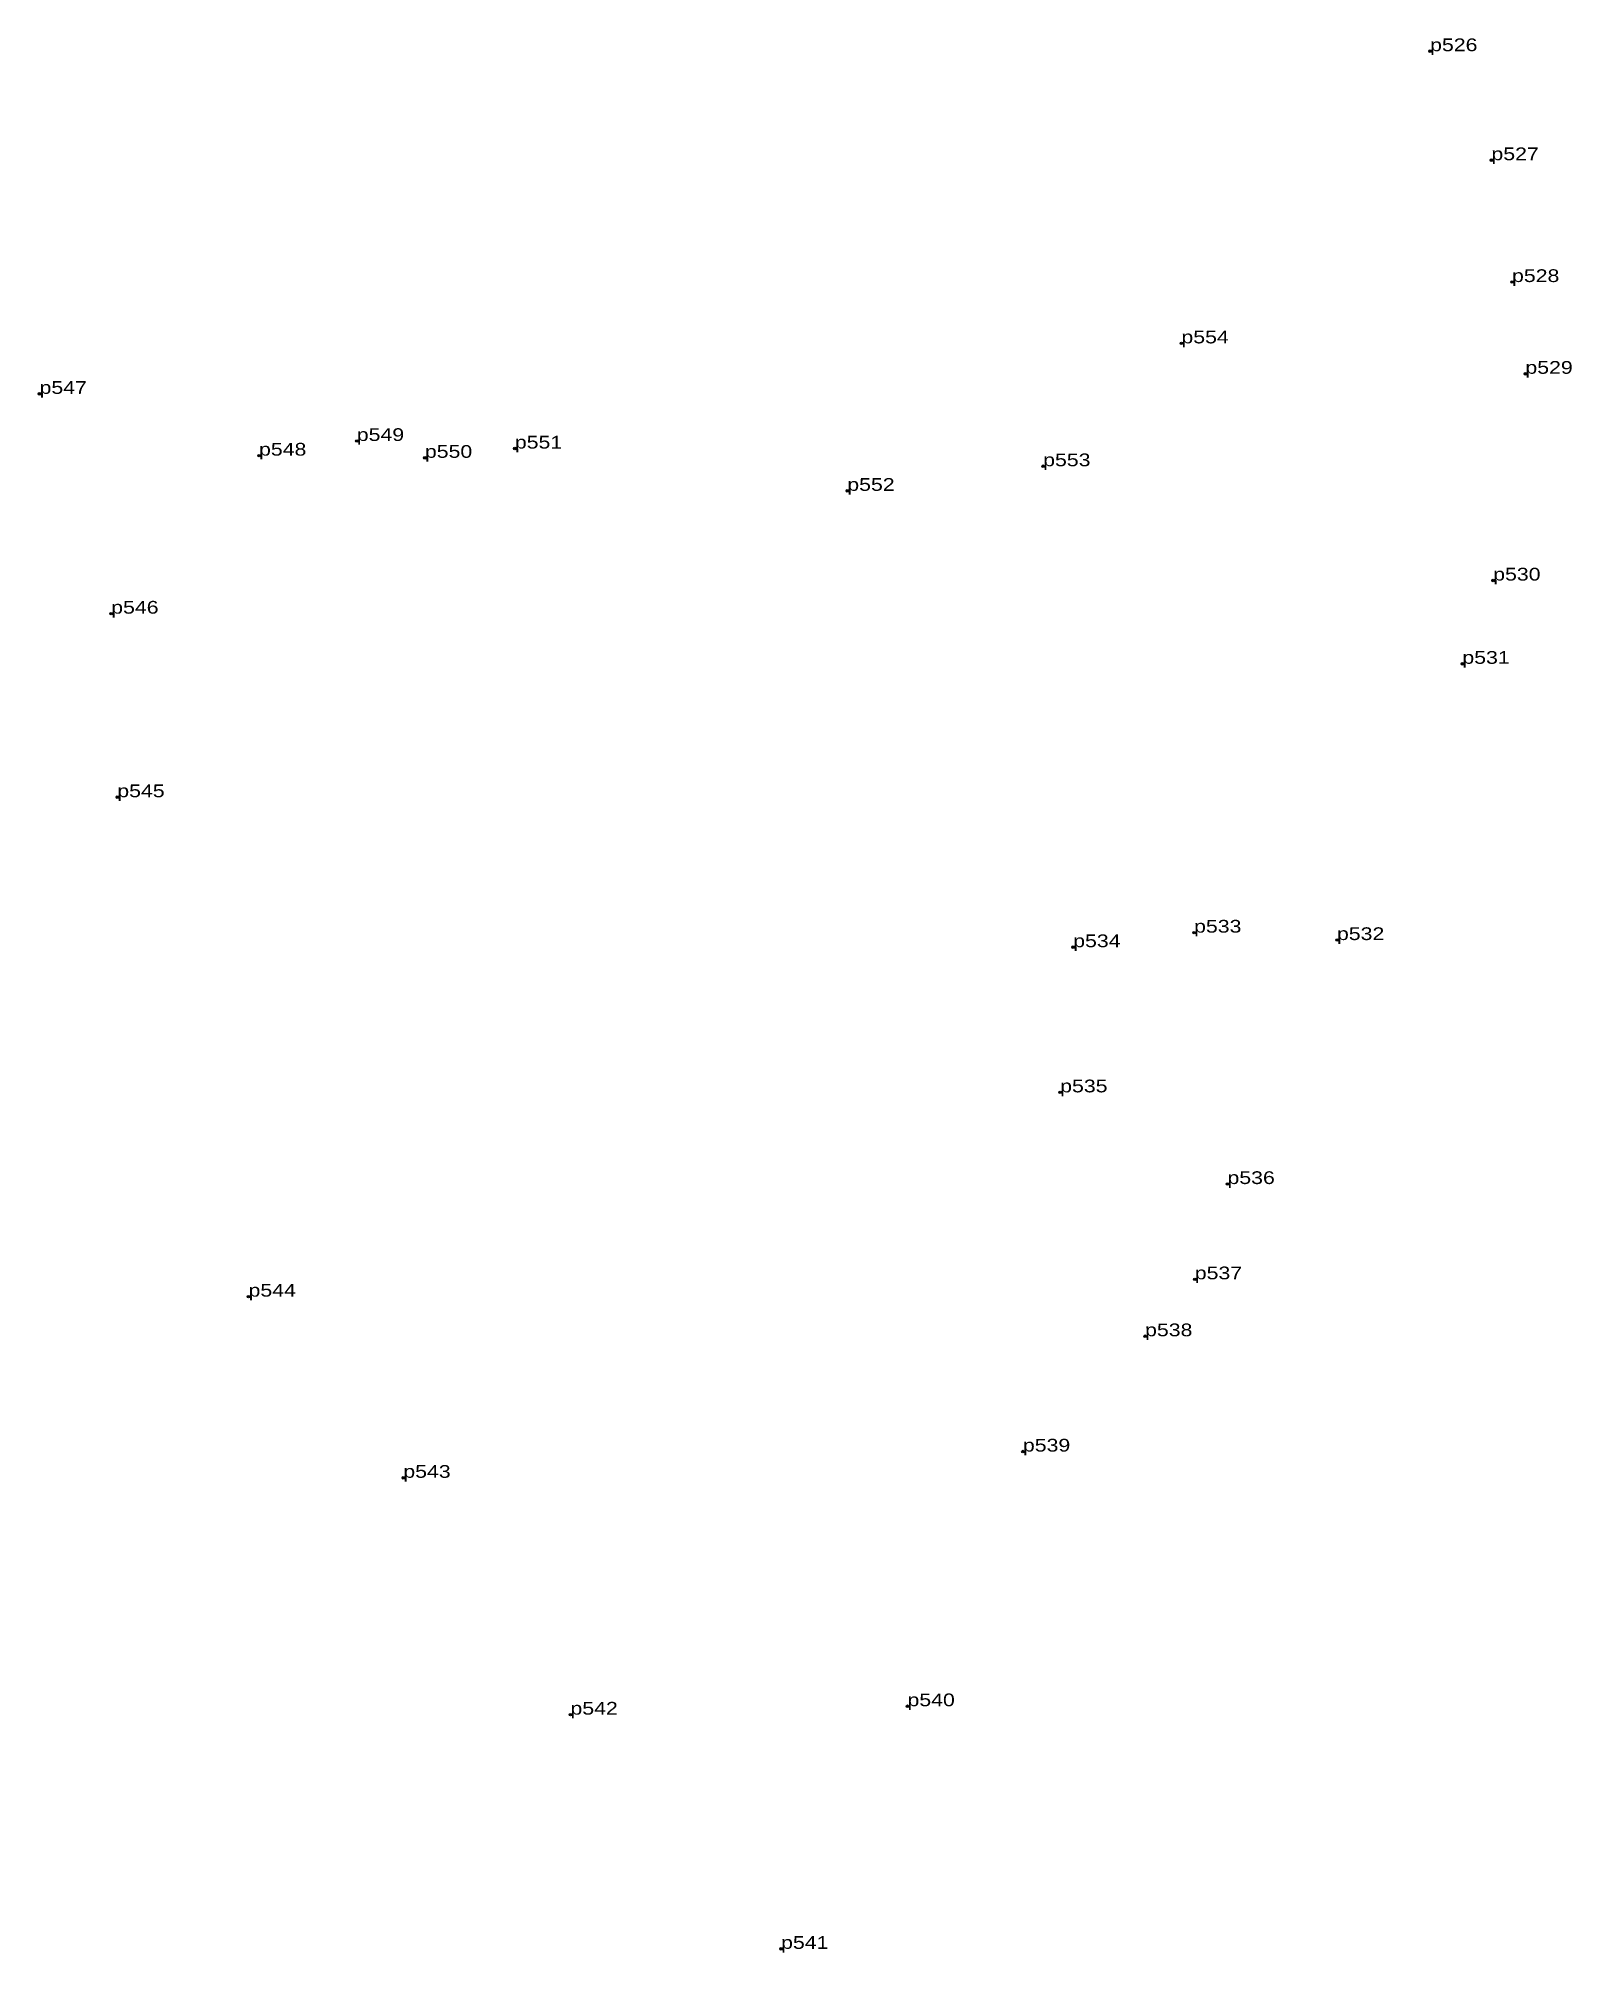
# Model space of a CAD drawing. Header units: metres. Extents: x 543800 to 547958, y 1823332 to 1839019.
# Drawn here: x 543799.8 to 544016.6, y 1838748.3 to 1839018.9 of the extents above.
import ezdxf

# ---------------------------------------------------------------- set-up
doc = ezdxf.new("R2010")
doc.units = ezdxf.units.M
doc.header["$LTSCALE"] = 0.72
doc.header["$PDMODE"] = 32
doc.header["$PDSIZE"] = 0.36
doc.layers.add('12', color=7, linetype='Continuous')
doc.layers.add('7', color=7, linetype='Continuous')

msp = doc.modelspace()

# ---------------------------------------------------------------- linework, layer by layer
at = {"layer": '7'}
for p in [(543996.61, 1839017.08), (544005.28, 1839001.67), (544008.19, 1838984.45), (543961.45, 1838975.78), (544010.08, 1838971.48), (543800.01, 1838968.64), (543844.86, 1838961.98), (543831.04, 1838959.91), (543854.49, 1838959.6), (543867.21, 1838960.91), (543941.9, 1838958.41), (543914.21, 1838954.93), (544005.53, 1838942.25), (543810.14, 1838937.57), (544001.17, 1838930.48), (543811, 1838911.62), (543963.24, 1838892.48), (543983.44, 1838891.43), (543946.15, 1838890.42), (543944.31, 1838869.9), (543967.96, 1838856.94), (543963.34, 1838843.47), (543829.56, 1838841.02), (543956.31, 1838835.42), (543939.04, 1838819.12), (543851.44, 1838815.41), (543922.72, 1838783.12), (543875.07, 1838781.93), (543904.85, 1838748.82)]:
    msp.add_point(p, dxfattribs=at)

# ---------------------------------------------------------------- texts
at = {"layer": '12', "width": 1.25}
for s, p in [('p526', (543996.61, 1839017.08)), ('p527', (544005.28, 1839001.67)), ('p528', (544008.19, 1838984.45)), ('p554', (543961.45, 1838975.78)), ('p529', (544010.08, 1838971.48)), ('p547', (543800.01, 1838968.64)), ('p548', (543831.04, 1838959.91)), ('p549', (543844.86, 1838961.98)), ('p551', (543867.21, 1838960.91)), ('p550', (543854.49, 1838959.6)), ('p553', (543941.9, 1838958.41)), ('p552', (543914.21, 1838954.93)), ('p530', (544005.53, 1838942.25)), ('p546', (543810.14, 1838937.57)), ('p531', (544001.17, 1838930.48)), ('p545', (543811, 1838911.62)), ('p533', (543963.24, 1838892.48)), ('p534', (543946.15, 1838890.42)), ('p532', (543983.44, 1838891.43)), ('p535', (543944.31, 1838869.9)), ('p536', (543967.96, 1838856.94)), ('p544', (543829.56, 1838841.02)), ('p537', (543963.34, 1838843.47)), ('p538', (543956.31, 1838835.42)), ('p539', (543939.04, 1838819.12)), ('p543', (543851.44, 1838815.41)), ('p542', (543875.07, 1838781.93)), ('p540', (543922.72, 1838783.12)), ('p541', (543904.85, 1838748.82))]:
    msp.add_text(s, height=1.8, dxfattribs=at).set_placement(p)

doc.saveas('drawing.dxf')
